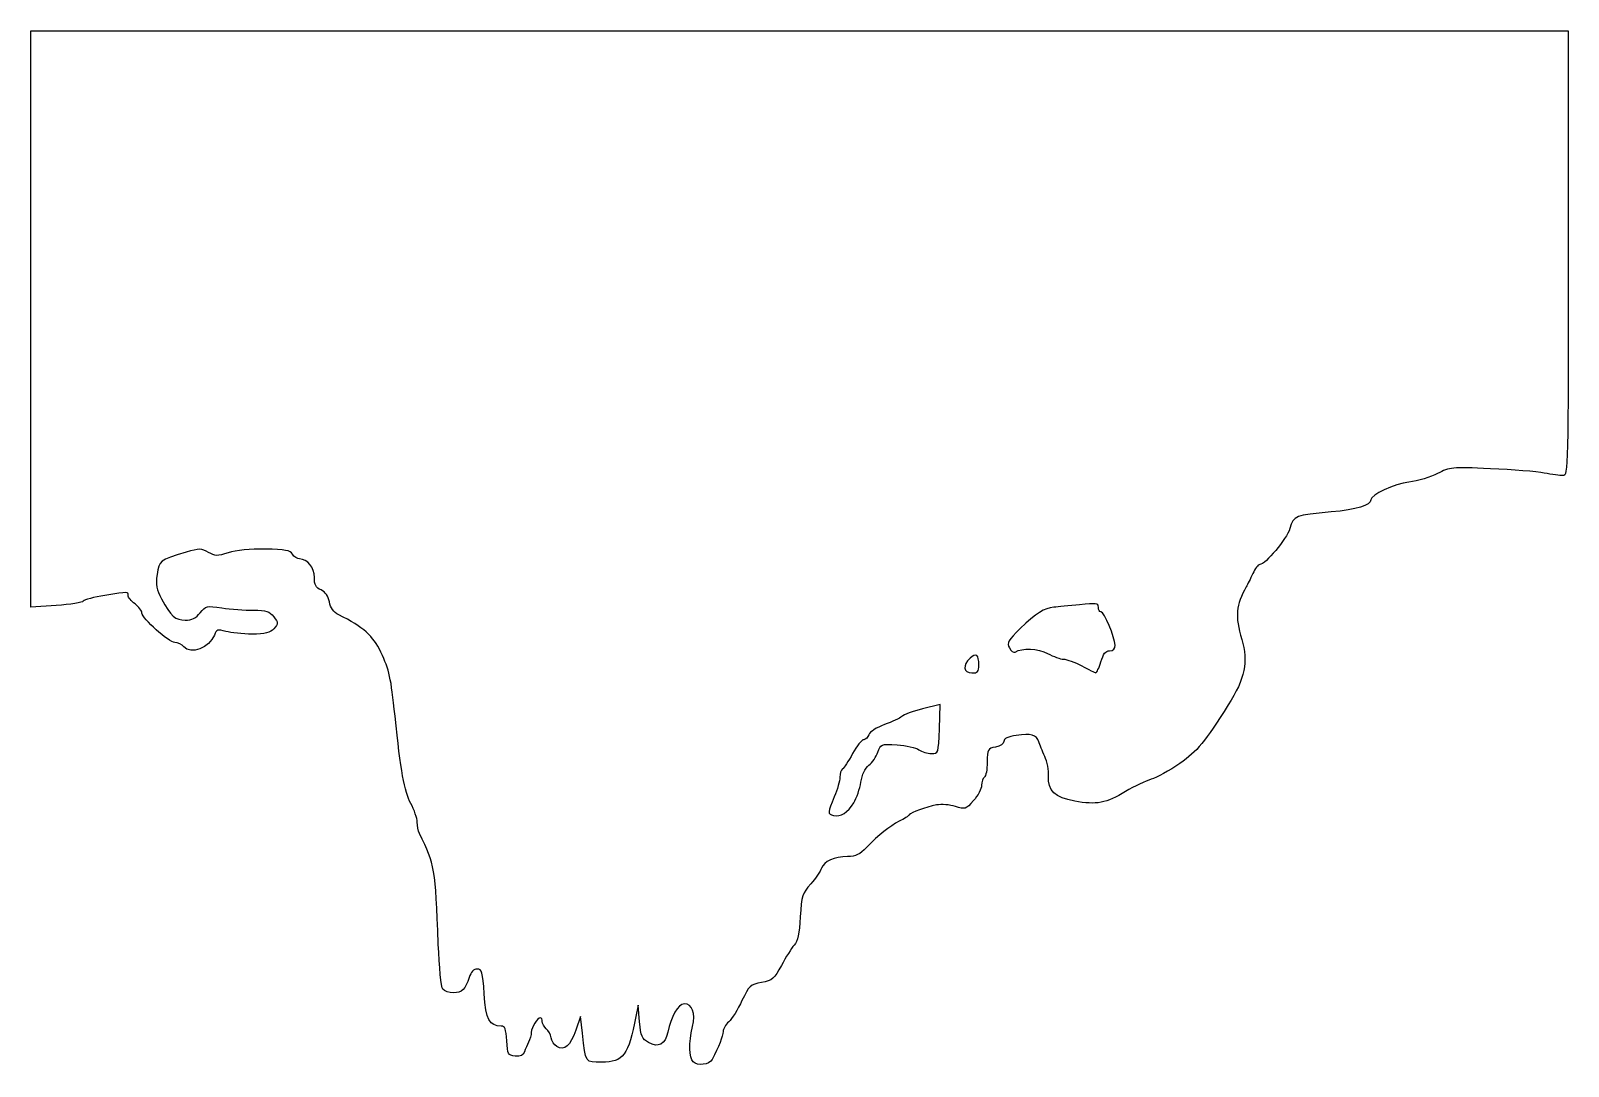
# Model space of a CAD drawing. Extents: x 36 to 478, y 517 to 815.
import ezdxf

# ---------------------------------------------------------------- set-up
doc = ezdxf.new("R2010")
doc.units = 0
doc.layers.add('Layer_1', color=7, linetype='CONTINUOUS')

msp = doc.modelspace()

# ---------------------------------------------------------------- linework, layer by layer
at = {"layer": 'Layer_1', "color": 7}
for points in [[(43.108518, 649.216844), (35.782806, 648.742036), (35.782806, 731.660452), (35.782806, 814.578865), (256.982808, 814.578865), (478.182824, 814.578865), (478.182824, 750.578868)], [(343.688264, 632.978868), (343.688264, 632.978868)], [(308.582824, 632.045532), (308.582824, 632.045532)], [(297.219704, 613.662916), (297.456584, 620.733516), (292.419704, 619.456196)], [(272.602664, 592.403868), (272.602664, 592.403868)], [(194.519224, 526.178868), (193.971504, 530.978868), (192.6266, 527.034164)], [(210.955928, 529.404492), (210.52904, 534.178868), (209.92352, 530.978868)], [(226.377192, 517.904484), (226.377192, 517.904484)]]:
    msp.add_lwpolyline(points, dxfattribs=at)
for points in [[(478.182824, 750.578868), (478.182824, 688.674724), (478.134024, 686.578868), (476.692024, 686.578868)], [(440.582824, 687.156092), (438.602824, 686.1033), (434.897864, 684.997844), (432.349704, 684.699516)], [(455.782824, 688.558628), (444.587704, 689.052396), (444.057144, 689.003436), (440.582824, 687.156092)], [(471.292024, 687.31294), (469.141944, 687.716676), (462.162824, 688.277236), (455.782824, 688.558628)], [(476.692024, 686.578868), (475.872024, 686.578868), (473.442024, 686.909196), (471.292024, 687.31294)], [(432.349704, 684.699516), (428.056264, 684.196876), (421.382824, 681.070188), (421.382824, 679.561268)], [(421.382824, 679.561268), (421.382824, 678.002836), (417.239144, 676.753988), (409.974664, 676.12298)], [(409.974664, 676.12298), (399.587304, 675.220724), (399.191784, 675.0619), (398.078584, 671.346508)], [(398.078584, 671.346508), (397.169064, 668.310756), (391.036584, 660.978868), (389.406984, 660.978868)], [(80.464784, 664.496572), (72.76043, 662.20034), (72.741878, 662.186188), (72.135446, 658.142228)], [(86.913464, 664.492572), (84.928776, 665.664956), (84.38704, 665.665268), (80.464784, 664.496572)], [(92.631488, 664.362348), (89.470616, 663.339076), (88.841952, 663.353388), (86.913464, 664.492572)], [(103.25716, 665.413148), (99.017168, 665.472428), (94.75996, 665.051412), (92.631488, 664.362348)], [(111.096912, 663.946564), (110.472104, 665.063028), (109.032008, 665.332428), (103.25716, 665.413148)], [(113.159568, 662.578868), (112.446072, 662.578868), (111.51788, 663.194332), (111.096912, 663.946564)], [(117.382808, 657.237724), (117.382808, 660.086524), (115.412112, 662.578868), (113.159568, 662.578868)], [(389.406984, 660.978868), (388.965464, 660.978868), (388.066664, 659.808868), (387.409624, 658.378868)], [(72.135446, 658.142228), (71.677694, 655.089716), (71.904878, 653.823436), (73.398926, 651.099852)], [(119.311792, 653.66566), (117.8292, 654.34118), (117.382808, 655.167796), (117.382808, 657.237724)], [(387.409624, 658.378868), (386.752584, 656.948868), (385.903704, 655.238868), (385.523224, 654.578868)], [(50.908518, 650.446204), (50.647662, 650.031092), (47.137662, 649.477884), (43.108518, 649.216844)], [(57.136046, 652.090004), (53.971766, 651.601028), (51.169374, 650.861316), (50.908518, 650.446204)], [(63.782806, 652.094004), (63.782806, 653.172404), (64.14315, 653.172628), (57.136046, 652.090004)], [(65.782806, 649.63594), (64.682806, 650.501204), (63.782806, 651.607332), (63.782806, 652.094004)], [(73.398926, 651.099852), (76.168862, 646.050364), (77.367662, 644.979172), (80.248736, 644.979172)], [(121.723904, 650.211516), (121.412456, 651.871652), (120.55532, 653.099068), (119.311792, 653.66566)], [(385.523224, 654.578868), (382.517544, 649.364716), (382.248184, 646.14294), (384.253544, 639.390172)], [(67.782806, 647.030276), (67.782806, 647.598132), (66.882806, 648.770676), (65.782806, 649.63594)], [(77.250574, 638.578868), (75.497686, 638.578868), (67.782806, 645.465556), (67.782806, 647.030276)], [(80.248736, 644.979172), (82.124736, 644.979172), (83.337048, 645.577148), (84.526368, 647.089124)], [(84.526368, 647.089124), (86.11196, 649.104876), (86.39136, 649.168476), (90.784432, 648.513572)], [(90.784432, 648.513572), (93.313536, 648.136548), (97.383544, 647.83706), (99.828896, 647.848052)], [(99.828896, 647.848052), (103.584144, 647.864932), (104.49728, 647.57334), (105.705632, 645.971388)], [(105.705632, 645.971388), (107.068928, 644.164028), (107.070336, 644.001876), (105.735552, 642.526956)], [(124.394912, 646.532988), (122.930112, 647.271644), (122.047352, 648.487388), (121.723904, 650.211516)], [(136.523936, 635.769132), (134.26912, 640.5319), (131.602432, 642.898436), (124.394912, 646.532988)], [(330.182824, 648.688108), (327.334584, 648.451796), (325.134424, 647.064036), (320.521064, 642.59406)], [(337.582824, 649.425988), (334.612824, 649.11142), (331.282824, 648.77938), (330.182824, 648.688108)], [(342.982824, 648.688396), (342.982824, 649.828252), (342.283144, 649.92382), (337.582824, 649.425988)], [(343.684264, 647.378868), (343.298504, 647.378868), (342.982824, 647.968156), (342.982824, 648.688396)], [(347.782824, 637.830564), (347.782824, 639.96418), (344.600104, 647.378868), (343.684264, 647.378868)], [(91.940528, 641.733636), (89.600224, 642.404828), (89.233552, 642.290452), (88.629152, 640.700756)], [(99.453536, 640.978868), (96.768824, 640.978868), (93.387968, 641.318516), (91.940528, 641.733636)], [(105.735552, 642.526956), (104.642128, 641.318428), (103.263944, 640.978868), (99.453536, 640.978868)], [(320.521064, 642.59406), (316.965304, 639.148804), (316.583704, 638.47198), (317.369304, 637.004124)], [(79.840038, 637.309908), (79.260806, 638.007836), (78.09555, 638.578868), (77.250574, 638.578868)], [(88.629152, 640.700756), (87.234744, 637.033204), (81.80744, 634.93934), (79.840038, 637.309908)], [(319.001304, 635.7903), (321.076024, 637.07254), (325.586264, 636.872932), (328.380664, 635.375212)], [(346.214904, 636.178868), (347.265864, 636.178868), (347.782824, 636.723476), (347.782824, 637.830564)], [(384.253544, 639.390172), (386.139304, 633.040188), (385.134264, 628.172348), (380.374424, 620.60166)], [(140.592288, 617.378868), (139.43784, 628.492828), (138.972168, 630.597852), (136.523936, 635.769132)], [(306.047704, 634.05662), (303.860104, 632.076844), (304.147544, 629.778868), (306.582824, 629.778868)], [(308.582824, 632.045532), (308.582824, 635.060956), (307.823304, 635.663484), (306.047704, 634.05662)], [(317.369304, 637.004124), (317.860904, 636.085588), (318.595304, 635.539364), (319.001304, 635.7903)], [(328.380664, 635.375212), (330.018824, 634.49722), (332.084424, 633.768724), (332.970984, 633.756332)], [(332.970984, 633.756332), (333.857464, 633.743932), (336.202824, 632.871236), (338.182824, 631.816996)], [(342.256184, 629.839532), (342.516504, 629.806172), (343.160984, 631.218868), (343.688264, 632.978868)], [(343.688264, 632.978868), (344.382984, 635.297564), (345.078824, 636.178868), (346.214904, 636.178868)], [(306.582824, 629.778868), (308.245544, 629.778868), (308.582824, 630.161092), (308.582824, 632.045532)], [(338.182824, 631.816996), (340.162824, 630.762748), (341.995784, 629.872892), (342.256184, 629.839532)], [(292.419704, 619.456196), (289.649384, 618.753668), (286.949144, 617.770884), (286.419064, 617.272244)], [(380.374424, 620.60166), (373.591704, 609.813484), (371.533064, 607.32778), (366.415624, 603.746788)], [(145.120472, 592.259716), (143.286464, 595.725324), (142.23652, 601.549676), (140.592288, 617.378868)], [(286.419064, 617.272244), (285.888984, 616.773596), (283.640904, 615.713164), (281.423304, 614.915724)], [(275.456024, 610.578868), (274.895624, 610.578868), (273.463464, 608.789956), (272.273464, 606.603516)], [(276.933144, 612.022356), (276.681144, 611.228436), (276.016424, 610.578868), (275.456024, 610.578868)], [(281.423304, 614.915724), (279.126744, 614.089916), (277.194104, 612.844524), (276.933144, 612.022356)], [(294.960824, 606.585588), (296.952504, 606.591988), (296.986344, 606.698292), (297.219704, 613.662916)], [(319.372984, 611.819212), (316.999784, 611.463332), (315.782824, 610.883892), (315.782824, 610.109852)], [(325.859384, 609.997012), (325.246904, 611.96982), (323.552184, 612.445916), (319.372984, 611.819212)], [(272.273464, 606.603516), (271.083384, 604.417068), (269.766208, 602.41582), (269.346296, 602.1563)], [(276.947224, 603.207948), (277.925224, 603.977244), (279.083944, 605.680412), (279.522264, 606.992772)], [(279.522264, 606.992772), (280.302984, 609.330628), (280.414504, 609.373084), (285.038664, 609.092748)], [(285.038664, 609.092748), (287.634424, 608.935388), (290.473864, 608.305388), (291.348504, 607.692748)], [(291.348504, 607.692748), (292.223144, 607.080116), (293.848744, 606.581892), (294.960824, 606.585588)], [(313.382824, 608.458868), (311.114824, 608.005268), (310.982824, 607.766956), (310.982824, 604.126084)], [(315.782824, 610.109852), (315.782824, 609.448756), (314.737784, 608.72986), (313.382824, 608.458868)], [(327.563784, 605.778868), (326.868504, 607.318868), (326.101464, 609.217036), (325.859384, 609.997012)], [(269.346296, 602.1563), (268.926376, 601.89678), (268.582808, 600.835532), (268.582808, 599.79798)], [(274.652984, 598.367988), (274.977224, 600.53038), (275.829864, 602.32902), (276.947224, 603.207948)], [(310.982824, 604.126084), (310.982824, 602.007052), (310.622824, 600.050804), (310.182824, 599.778868)], [(328.655064, 600.129604), (328.750184, 601.6967), (328.259064, 604.238868), (327.563784, 605.778868)], [(366.415624, 603.746788), (363.427624, 601.655844), (359.722824, 599.601692), (358.182824, 599.18202)], [(268.582808, 599.79798), (268.582808, 598.760428), (267.862808, 596.231828), (266.982808, 594.178868)], [(272.602664, 592.403868), (273.446504, 593.791452), (274.369144, 596.475308), (274.652984, 598.367988)], [(309.382824, 597.47574), (309.382824, 596.480956), (308.328264, 594.485884), (307.039384, 593.042244)], [(310.182824, 599.778868), (309.742824, 599.506932), (309.382824, 598.470524), (309.382824, 597.47574)], [(336.167544, 592.89942), (330.443144, 593.940212), (328.398904, 595.907628), (328.655064, 600.129604)], [(358.182824, 599.18202), (356.642824, 598.76234), (353.320504, 597.173564), (350.799944, 595.651404)], [(266.982808, 594.178868), (265.02896, 589.620732), (265.012664, 589.180468), (266.782808, 588.777404)], [(307.039384, 593.042244), (304.800264, 590.534284), (304.568664, 590.459444), (301.836584, 591.361108)], [(350.799944, 595.651404), (345.242984, 592.295612), (342.414424, 591.763628), (336.167544, 592.89942)], [(146.982808, 586.84886), (146.982808, 587.8893), (146.144752, 590.32418), (145.120472, 592.259716)], [(266.782808, 588.777404), (268.855344, 588.305484), (270.876024, 589.564604), (272.602664, 592.403868)], [(288.582824, 588.935916), (288.362824, 588.642324), (287.060984, 587.827548), (285.689864, 587.1253)], [(296.380024, 591.791804), (293.234664, 591.170556), (289.131064, 589.66754), (288.582824, 588.935916)], [(301.836584, 591.361108), (300.263944, 591.880132), (297.808504, 592.07394), (296.380024, 591.791804)], [(147.656648, 583.568012), (147.286032, 584.332044), (146.982808, 585.808428), (146.982808, 586.84886)], [(285.689864, 587.1253), (282.809624, 585.650148), (279.840904, 583.265588), (276.294744, 579.578868)], [(153.060624, 551.778868), (152.194032, 573.904652), (152.113072, 574.380932), (147.656648, 583.568012)], [(276.294744, 579.578868), (274.354984, 577.562164), (273.128024, 576.978868), (270.826024, 576.978868)], [(270.826024, 576.978868), (267.045008, 576.978868), (263.952832, 575.574852), (263.316208, 573.569028)], [(263.316208, 573.569028), (263.042664, 572.707156), (261.64292, 570.691796), (260.205672, 569.090436)], [(260.205672, 569.090436), (257.799792, 566.409844), (257.562984, 565.656076), (257.220512, 559.588676)], [(257.220512, 559.588676), (256.950208, 554.799676), (256.462064, 552.571428), (255.434496, 551.43598)], [(154.354672, 538.778868), (153.90144, 539.328868), (153.31912, 545.178868), (153.060624, 551.778868)], [(255.434496, 551.43598), (254.656768, 550.576604), (253.011072, 547.962188), (251.777392, 545.626172)], [(164.249472, 544.578868), (163.25112, 544.578868), (162.446064, 543.741508), (161.942056, 542.178868)], [(166.269696, 537.450844), (165.837864, 543.772876), (165.609432, 544.578868), (164.249472, 544.578868)], [(251.777392, 545.626172), (249.741376, 541.770916), (249.213496, 541.318804), (246.058568, 540.728172)], [(161.942056, 542.178868), (160.820912, 538.702844), (159.863496, 537.778868), (157.382808, 537.778868)], [(246.058568, 540.728172), (242.810232, 540.120052), (242.44212, 539.777788), (240.432688, 535.4973)], [(157.382808, 537.778868), (156.17056, 537.778868), (154.807896, 538.228868), (154.354672, 538.778868)], [(171.093904, 528.178868), (167.740632, 528.178868), (166.77644, 530.032004), (166.269696, 537.450844)], [(240.432688, 535.4973), (239.25012, 532.978212), (237.54012, 530.245228), (236.632688, 529.424012)], [(209.92352, 530.978868), (207.823904, 519.882996), (206.2514, 517.778868), (200.0586, 517.778868)], [(223.792192, 534.578868), (222.148376, 534.578868), (219.951856, 530.793476), (219.057096, 526.418604)], [(226.213528, 528.010604), (227.131792, 531.991452), (226.178008, 534.578868), (223.792192, 534.578868)], [(172.741, 523.978868), (172.546352, 527.359788), (172.225136, 528.178868), (171.093904, 528.178868)], [(182.471, 530.578868), (181.573072, 530.578868), (179.834608, 527.829676), (179.808248, 526.368012)], [(182.982808, 529.47682), (182.982808, 530.082948), (182.752496, 530.578868), (182.471, 530.578868)], [(184.134784, 527.418724), (183.501192, 527.944556), (182.982808, 528.8707), (182.982808, 529.47682)], [(185.534784, 524.802476), (185.398368, 525.715588), (184.768368, 526.8929), (184.134784, 527.418724)], [(192.6266, 527.034164), (191.078256, 522.492756), (189.3018, 520.93634), (187.182808, 522.26466)], [(213.575904, 523.404492), (211.665336, 524.472228), (211.327816, 525.245188), (210.955928, 529.404492)], [(226.377192, 517.904484), (225.190736, 519.09094), (225.122856, 523.282372), (226.213528, 528.010604)], [(234.982808, 526.577788), (234.982808, 525.377596), (233.699192, 522.098724), (231.851392, 518.578868)], [(236.632688, 529.424012), (235.725256, 528.602796), (234.982808, 527.321996), (234.982808, 526.577788)], [(175.18736, 519.525292), (173.129984, 519.76194), (172.966664, 520.059252), (172.741, 523.978868)], [(179.041208, 523.568012), (178.633328, 522.80398), (178.095376, 521.524756), (177.845752, 520.725292)], [(179.808248, 526.368012), (179.794248, 525.592044), (179.449088, 524.332044), (179.041208, 523.568012)], [(187.182808, 522.26466), (186.412808, 522.747348), (185.671192, 523.889364), (185.534784, 524.802476)], [(200.0586, 517.778868), (195.2804, 517.778868), (195.519032, 517.417004), (194.519224, 526.178868)], [(219.057096, 526.418604), (218.344504, 522.934388), (216.364936, 521.845828), (213.575904, 523.404492)], [(177.845752, 520.725292), (177.521968, 519.688268), (176.760144, 519.34438), (175.18736, 519.525292)], [(231.851392, 518.578868), (231.04044, 517.0341), (227.663584, 516.618092), (226.377192, 517.904484)]]:
    msp.add_open_spline(points, degree=3, dxfattribs=at)

doc.saveas('drawing.dxf')
